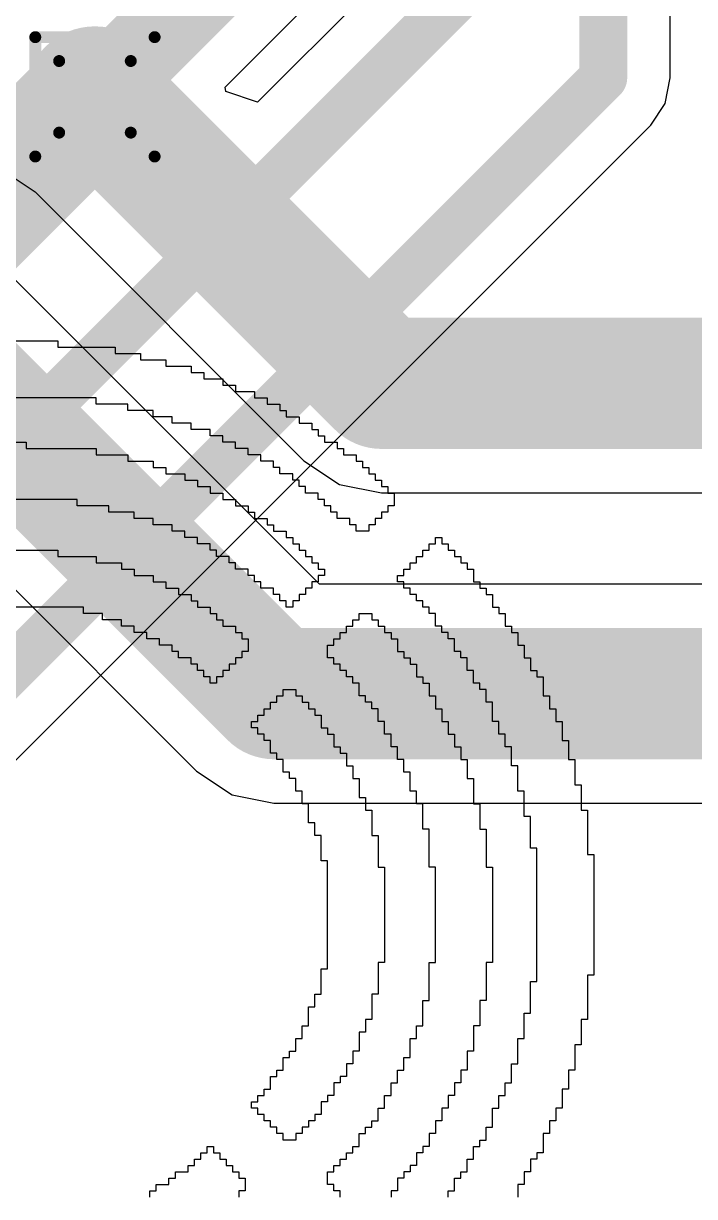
# Model space of a CAD drawing. Header units: inches. Extents: x -8 to 210, y -39 to 109.
# Drawn here: x 42.469 to 45.326, y 44.468 to 49.461 of the extents above; entities that cross this region are included whole.
import ezdxf

# ---------------------------------------------------------------- set-up
doc = ezdxf.new("R2010")
doc.units = ezdxf.units.IN
for name, color, linetype in [('Bottom Layer', 5, 'Continuous'), ('Drill Drawing', 1, 'Continuous'), ('Top Layer', 1, 'Continuous'), ('Top Overlay', 2, 'Continuous'), ('Via Holes', 16, 'Continuous')]:
    doc.layers.add(name, color=color, linetype=linetype)

msp = doc.modelspace()

# ---------------------------------------------------------------- hatches: boundary and pattern name
at = {"layer": 'Bottom Layer'}
h = msp.add_hatch(color=5, dxfattribs=at)
edge = h.paths.add_edge_path()
edge.add_arc((42.7736, 49.149), 0.3, 0, 360)
at = {"layer": 'Top Layer'}
h = msp.add_hatch(color=1, dxfattribs=at)
edge = h.paths.add_edge_path()
edge.add_arc((42.7736, 49.149), 0.3, 0, 360)
at = {"layer": 'Via Holes'}
h = msp.add_hatch(color=7, dxfattribs=at)
edge = h.paths.add_edge_path()
edge.add_arc((42.7736, 49.149), 0.15, 0, 360)

# ---------------------------------------------------------------- linework, layer by layer
at = {"layer": 'Bottom Layer'}
for p, q in [((43.7287, 47.0752), (40.3854, 50.4184)), ((39.8627, 49.6226), (43.206, 46.2794)), ((42.4291, 48.8045), (42.5187, 48.7447)), ((42.5187, 48.7447), (43.6632, 47.6002)), ((43.6632, 47.6002), (43.8144, 47.4991)), ((43.8144, 47.4991), (43.9928, 47.4636)), ((43.9928, 47.4636), (54.0105, 47.4636)), ((52.8254, 47.0752), (43.7287, 47.0752)), ((43.206, 46.2794), (43.3572, 46.1783)), ((43.3572, 46.1783), (43.5356, 46.1428)), ((43.5356, 46.1428), (52.8254, 46.1428))]:
    msp.add_line(p, q, dxfattribs=at)
for points in [[(40.0558, 50.0888, 0.5588, 0.5588, 0), (43.5356, 46.609, 0.5588, 0.5588, 0)], [(42.7736, 49.149, 0.5588, 0.5588, 0), (43.9928, 47.9298, 0.5588, 0.5588, 0)], [(43.9928, 47.9298, 0.5588, 0.5588, 0), (57.3786, 47.9298, 0.5588, 0.5588, 0)], [(43.5356, 46.609, 0.5588, 0.5588, 0), (52.931, 46.609, 0.5588, 0.5588, 0)]]:
    msp.add_lwpolyline(points, format="xyseb", dxfattribs=at)
for points in [[(42.6339, 49.149, 0.2794, 0.2794, 1), (42.9133, 49.149, 0.2794, 0.2794, 1)], [(43.8531, 47.9298, 0.2794, 0.2794, 1), (44.1325, 47.9298, 0.2794, 0.2794, 1)], [(43.8531, 47.9298, 0.2794, 0.2794, 1), (44.1325, 47.9298, 0.2794, 0.2794, 1)], [(43.3959, 46.609, 0.2794, 0.2794, 1), (43.6753, 46.609, 0.2794, 0.2794, 1)], [(43.3959, 46.609, 0.2794, 0.2794, 1), (43.6753, 46.609, 0.2794, 0.2794, 1)]]:
    msp.add_lwpolyline(points, format="xyseb", close=True, dxfattribs=at)
at = {"layer": 'Drill Drawing'}
for points in [[(42.5196, 49.403, 0.0508, 0.0508, 0), (43.0276, 49.403, 0.0508, 0.0508, 0)], [(42.5196, 48.895, 0.0508, 0.0508, 0), (42.5196, 49.403, 0.0508, 0.0508, 0)], [(43.0276, 48.895, 0.0508, 0.0508, 0), (43.0276, 49.403, 0.0508, 0.0508, 0)], [(42.6212, 49.3014, 0.0508, 0.0508, 0), (42.926, 49.3014, 0.0508, 0.0508, 0)], [(42.6212, 48.9966, 0.0508, 0.0508, 0), (42.6212, 49.3014, 0.0508, 0.0508, 0)], [(42.926, 48.9966, 0.0508, 0.0508, 0), (42.926, 49.3014, 0.0508, 0.0508, 0)], [(42.6212, 48.9966, 0.0508, 0.0508, 0), (42.926, 48.9966, 0.0508, 0.0508, 0)], [(42.5196, 48.895, 0.0508, 0.0508, 0), (43.0276, 48.895, 0.0508, 0.0508, 0)]]:
    msp.add_lwpolyline(points, format="xyseb", dxfattribs=at)
for points in [[(42.5069, 49.403, 0.0254, 0.0254, 1), (42.5323, 49.403, 0.0254, 0.0254, 1)], [(42.5069, 49.403, 0.0254, 0.0254, 1), (42.5323, 49.403, 0.0254, 0.0254, 1)], [(43.0149, 49.403, 0.0254, 0.0254, 1), (43.0403, 49.403, 0.0254, 0.0254, 1)], [(43.0149, 49.403, 0.0254, 0.0254, 1), (43.0403, 49.403, 0.0254, 0.0254, 1)], [(42.6085, 49.3014, 0.0254, 0.0254, 1), (42.6339, 49.3014, 0.0254, 0.0254, 1)], [(42.6085, 49.3014, 0.0254, 0.0254, 1), (42.6339, 49.3014, 0.0254, 0.0254, 1)], [(42.9133, 49.3014, 0.0254, 0.0254, 1), (42.9387, 49.3014, 0.0254, 0.0254, 1)], [(42.9133, 49.3014, 0.0254, 0.0254, 1), (42.9387, 49.3014, 0.0254, 0.0254, 1)], [(42.6085, 48.9966, 0.0254, 0.0254, 1), (42.6339, 48.9966, 0.0254, 0.0254, 1)], [(42.6085, 48.9966, 0.0254, 0.0254, 1), (42.6339, 48.9966, 0.0254, 0.0254, 1)], [(42.9133, 48.9966, 0.0254, 0.0254, 1), (42.9387, 48.9966, 0.0254, 0.0254, 1)], [(42.9133, 48.9966, 0.0254, 0.0254, 1), (42.9387, 48.9966, 0.0254, 0.0254, 1)], [(42.5069, 48.895, 0.0254, 0.0254, 1), (42.5323, 48.895, 0.0254, 0.0254, 1)], [(42.5069, 48.895, 0.0254, 0.0254, 1), (42.5323, 48.895, 0.0254, 0.0254, 1)], [(43.0149, 48.895, 0.0254, 0.0254, 1), (43.0403, 48.895, 0.0254, 0.0254, 1)], [(43.0149, 48.895, 0.0254, 0.0254, 1), (43.0403, 48.895, 0.0254, 0.0254, 1)]]:
    msp.add_lwpolyline(points, format="xyseb", close=True, dxfattribs=at)
at = {"layer": 'Top Layer'}
for p, q in [((45.2223, 49.23), (45.2223, 50.6096)), ((44.1525, 49.8132), (43.466, 49.1267)), ((43.3281, 49.1908), (43.6938, 49.5564)), ((45.2006, 49.121), (45.2223, 49.23)), ((45.2223, 49.23), (45.2223, 49.23)), ((43.331, 49.1713), (43.3281, 49.1908)), ((43.466, 49.1267), (43.331, 49.1713)), ((45.1388, 49.0286), (45.2006, 49.121)), ((41.9257, 45.8154), (45.1388, 49.0286)), ((45.1388, 49.0286), (45.1388, 49.0286))]:
    msp.add_line(p, q, dxfattribs=at)
for points in [[(44.9374, 49.23, 0.2032, 0.2032, 0), (44.9374, 54.316, 0.2032, 0.2032, 0)], [(42.7736, 49.149, 0.3556, 0.3556, 0), (43.4374, 49.8128, 0.3556, 0.3556, 0)], [(38.3032, 43.561, 0.2032, 0.2032, 0), (44.4374, 49.6952, 0.2032, 0.2032, 0)], [(36.8046, 43.18, 0.5588, 0.5588, 0), (42.7736, 49.149, 0.5588, 0.5588, 0)], [(40.6654, 44.958, 0.2032, 0.2032, 0), (44.9374, 49.23, 0.2032, 0.2032, 0)]]:
    msp.add_lwpolyline(points, format="xyseb", dxfattribs=at)
for points in [[(42.6339, 49.149, 0.2794, 0.2794, 1), (42.9133, 49.149, 0.2794, 0.2794, 1)], [(44.8866, 49.23, 0.1016, 0.1016, 1), (44.9882, 49.23, 0.1016, 0.1016, 1)], [(44.8866, 49.23, 0.1016, 0.1016, 1), (44.9882, 49.23, 0.1016, 0.1016, 1)], [(42.6847, 49.149, 0.1778, 0.1778, 1), (42.8625, 49.149, 0.1778, 0.1778, 1)]]:
    msp.add_lwpolyline(points, format="xyseb", close=True, dxfattribs=at)
at = {"layer": 'Top Overlay'}
for p, q in [((42.3193, 48.1108), (42.6162, 48.1108)), ((42.6162, 48.1108), (42.6162, 48.0838)), ((42.6162, 48.0838), (42.8592, 48.0838)), ((42.8592, 48.0838), (42.8592, 48.0568)), ((42.8592, 48.0568), (42.9672, 48.0568)), ((42.9672, 48.0568), (42.9672, 48.0298)), ((42.9672, 48.0298), (43.0752, 48.0298)), ((43.0752, 48.0298), (43.0752, 48.0028)), ((43.0752, 48.0028), (43.1832, 48.0028)), ((43.1832, 48.0028), (43.1832, 47.9758)), ((43.1832, 47.9758), (43.2372, 47.9758)), ((43.2372, 47.9758), (43.2372, 47.9488)), ((43.2372, 47.9488), (43.3182, 47.9488)), ((43.3182, 47.9488), (43.3182, 47.9218)), ((43.3182, 47.9218), (43.3722, 47.9218)), ((43.3722, 47.9218), (43.3722, 47.8948)), ((43.3722, 47.8948), (43.4531, 47.8948)), ((43.4531, 47.8948), (43.4531, 47.8678)), ((42.7782, 47.8678), (42.1573, 47.8678)), ((42.7782, 47.8408), (42.7782, 47.8678)), ((42.9132, 47.8408), (42.7782, 47.8408)), ((42.9132, 47.8138), (42.9132, 47.8408)), ((43.4531, 47.8678), (43.5071, 47.8678)), ((43.5071, 47.8678), (43.5071, 47.8408)), ((43.5071, 47.8408), (43.5611, 47.8408)), ((43.5611, 47.8408), (43.5611, 47.8138)), ((43.0212, 47.8138), (42.9132, 47.8138)), ((43.0212, 47.7868), (43.0212, 47.8138)), ((43.1022, 47.7868), (43.0212, 47.7868)), ((43.1022, 47.7598), (43.1022, 47.7868)), ((43.5611, 47.8138), (43.5881, 47.8138)), ((43.5881, 47.8138), (43.5881, 47.7868)), ((43.5881, 47.7868), (43.6421, 47.7868)), ((43.6421, 47.7868), (43.6421, 47.7598)), ((43.1832, 47.7598), (43.1022, 47.7598)), ((43.1832, 47.7328), (43.1832, 47.7598)), ((43.2642, 47.7328), (43.1832, 47.7328)), ((43.2642, 47.7058), (43.2642, 47.7328)), ((43.6421, 47.7598), (43.6961, 47.7598)), ((43.6961, 47.7598), (43.6961, 47.7328)), ((43.6961, 47.7328), (43.7231, 47.7328)), ((43.7231, 47.7328), (43.7231, 47.7058)), ((43.3182, 47.7058), (43.2642, 47.7058)), ((43.3182, 47.6788), (43.3182, 47.7058)), ((43.7231, 47.7058), (43.7501, 47.7058)), ((43.7501, 47.7058), (43.7501, 47.6788)), ((42.4273, 47.6788), (42.4812, 47.6788)), ((42.4812, 47.6788), (42.4812, 47.6518)), ((42.4812, 47.6518), (42.7782, 47.6518)), ((42.7782, 47.6518), (42.7782, 47.6248)), ((43.3722, 47.6788), (43.3182, 47.6788)), ((43.3722, 47.6518), (43.3722, 47.6788)), ((43.4262, 47.6518), (43.3722, 47.6518)), ((43.4262, 47.6248), (43.4262, 47.6518)), ((43.7501, 47.6788), (43.8041, 47.6788)), ((43.8041, 47.6788), (43.8041, 47.6518)), ((43.8041, 47.6518), (43.8311, 47.6518)), ((43.8311, 47.6518), (43.8311, 47.6248)), ((42.7782, 47.6248), (42.9132, 47.6248)), ((42.9132, 47.6248), (42.9132, 47.5978)), ((42.9132, 47.5978), (43.0212, 47.5978)), ((43.0212, 47.5978), (43.0212, 47.5708)), ((43.4801, 47.6248), (43.4262, 47.6248)), ((43.4801, 47.5978), (43.4801, 47.6248)), ((43.5341, 47.5978), (43.4801, 47.5978)), ((43.5341, 47.5708), (43.5341, 47.5978)), ((43.8311, 47.6248), (43.8851, 47.6248)), ((43.8851, 47.6248), (43.8851, 47.5978)), ((43.8851, 47.5978), (43.9121, 47.5978)), ((43.9121, 47.5978), (43.9121, 47.5708)), ((43.0212, 47.5708), (43.0752, 47.5708)), ((43.0752, 47.5708), (43.0752, 47.5438)), ((43.0752, 47.5438), (43.1562, 47.5438)), ((43.1562, 47.5438), (43.1562, 47.5168)), ((43.5611, 47.5708), (43.5341, 47.5708)), ((43.5611, 47.5438), (43.5611, 47.5708)), ((43.6151, 47.5438), (43.5611, 47.5438)), ((43.6151, 47.5168), (43.6151, 47.5438)), ((43.9121, 47.5708), (43.9391, 47.5708)), ((43.9391, 47.5708), (43.9391, 47.5438)), ((43.9391, 47.5438), (43.9661, 47.5438)), ((43.9661, 47.5438), (43.9661, 47.5168)), ((43.1562, 47.5168), (43.2102, 47.5168)), ((43.2102, 47.5168), (43.2102, 47.4898)), ((43.2102, 47.4898), (43.2642, 47.4898)), ((43.2642, 47.4898), (43.2642, 47.4628)), ((43.6421, 47.5168), (43.6151, 47.5168)), ((43.6421, 47.4898), (43.6421, 47.5168)), ((43.6691, 47.4898), (43.6421, 47.4898)), ((43.6691, 47.4628), (43.6691, 47.4898)), ((43.9661, 47.5168), (43.9931, 47.5168)), ((43.9931, 47.5168), (43.9931, 47.4898)), ((43.9931, 47.4898), (44.0201, 47.4898)), ((44.0201, 47.4898), (44.0201, 47.4628)), ((42.6972, 47.4358), (42.2383, 47.4358)), ((42.6972, 47.4088), (42.6972, 47.4358)), ((43.2642, 47.4628), (43.3182, 47.4628)), ((43.3182, 47.4628), (43.3182, 47.4358)), ((43.3182, 47.4358), (43.3722, 47.4358)), ((43.3722, 47.4358), (43.3722, 47.4088)), ((43.7231, 47.4628), (43.6691, 47.4628)), ((43.7231, 47.4358), (43.7231, 47.4628)), ((43.7501, 47.4358), (43.7231, 47.4358)), ((43.7501, 47.4088), (43.7501, 47.4358)), ((44.0201, 47.4628), (44.0471, 47.4628)), ((44.0471, 47.4628), (44.0471, 47.4088)), ((42.8322, 47.4088), (42.6972, 47.4088)), ((42.8322, 47.3818), (42.8322, 47.4088)), ((42.9402, 47.3818), (42.8322, 47.3818)), ((42.9402, 47.3548), (42.9402, 47.3818)), ((43.3722, 47.4088), (43.4262, 47.4088)), ((43.4262, 47.4088), (43.4262, 47.3818)), ((43.4262, 47.3818), (43.4531, 47.3818)), ((43.4531, 47.3818), (43.4531, 47.3548)), ((43.7771, 47.4088), (43.7501, 47.4088)), ((43.7771, 47.3818), (43.7771, 47.4088)), ((43.8041, 47.3818), (43.7771, 47.3818)), ((43.8041, 47.3548), (43.8041, 47.3818)), ((44.0201, 47.3818), (43.9931, 47.3818)), ((43.9931, 47.3818), (43.9931, 47.3548)), ((44.0471, 47.4088), (44.0201, 47.4088)), ((44.0201, 47.4088), (44.0201, 47.3818)), ((43.0212, 47.3548), (42.9402, 47.3548)), ((43.0212, 47.3278), (43.0212, 47.3548)), ((43.4531, 47.3548), (43.5071, 47.3548)), ((43.5071, 47.3548), (43.5071, 47.3278)), ((43.8581, 47.3548), (43.8041, 47.3548)), ((43.8581, 47.3278), (43.8581, 47.3548)), ((43.9931, 47.3548), (43.9661, 47.3548)), ((43.9661, 47.3548), (43.9661, 47.3278)), ((43.1022, 47.3278), (43.0212, 47.3278)), ((43.1022, 47.3008), (43.1022, 47.3278)), ((43.1562, 47.3008), (43.1022, 47.3008)), ((43.1562, 47.2738), (43.1562, 47.3008)), ((43.5071, 47.3278), (43.5341, 47.3278)), ((43.5341, 47.3278), (43.5341, 47.3008)), ((43.5341, 47.3008), (43.5881, 47.3008)), ((43.5881, 47.3008), (43.5881, 47.2738)), ((43.8851, 47.3278), (43.8581, 47.3278)), ((43.8851, 47.3008), (43.8851, 47.3278)), ((43.9391, 47.3008), (43.8851, 47.3008)), ((43.9661, 47.3278), (43.9391, 47.3278)), ((43.9391, 47.3278), (43.9391, 47.3008)), ((43.2102, 47.2738), (43.1562, 47.2738)), ((43.2102, 47.2468), (43.2102, 47.2738)), ((43.2642, 47.2468), (43.2102, 47.2468)), ((43.2642, 47.2198), (43.2642, 47.2468)), ((43.5881, 47.2738), (43.6151, 47.2738)), ((43.6151, 47.2738), (43.6151, 47.2468)), ((43.6151, 47.2468), (43.6421, 47.2468)), ((43.6421, 47.2468), (43.6421, 47.2198)), ((44.1956, 47.2198), (44.1956, 47.2468)), ((44.1956, 47.2468), (44.2226, 47.2468)), ((44.2226, 47.2468), (44.2226, 47.2738)), ((44.2226, 47.2738), (44.2496, 47.2738)), ((44.2496, 47.2738), (44.2496, 47.2468)), ((44.2496, 47.2468), (44.2766, 47.2468)), ((44.2766, 47.2468), (44.2766, 47.2198)), ((42.3193, 47.2198), (42.6162, 47.2198)), ((42.6162, 47.2198), (42.6162, 47.1928)), ((42.6162, 47.1928), (42.7782, 47.1928)), ((42.7782, 47.1928), (42.7782, 47.1659)), ((43.2912, 47.2198), (43.2642, 47.2198)), ((43.2912, 47.1928), (43.2912, 47.2198)), ((43.3452, 47.1928), (43.2912, 47.1928)), ((43.3452, 47.1659), (43.3452, 47.1928)), ((43.6421, 47.2198), (43.6691, 47.2198)), ((43.6691, 47.2198), (43.6691, 47.1928)), ((43.6691, 47.1928), (43.6961, 47.1928)), ((43.6961, 47.1928), (43.6961, 47.1659)), ((44.1416, 47.1659), (44.1416, 47.1928)), ((44.1416, 47.1928), (44.1686, 47.1928)), ((44.1686, 47.1928), (44.1686, 47.2198)), ((44.1686, 47.2198), (44.1956, 47.2198)), ((44.2766, 47.2198), (44.3036, 47.2198)), ((44.3036, 47.2198), (44.3036, 47.1928)), ((44.3036, 47.1928), (44.3306, 47.1928)), ((44.3306, 47.1928), (44.3306, 47.1659)), ((42.7782, 47.1659), (42.8862, 47.1659)), ((42.8862, 47.1659), (42.8862, 47.1389)), ((42.8862, 47.1389), (42.9402, 47.1389)), ((42.9402, 47.1389), (42.9402, 47.1119)), ((43.3722, 47.1659), (43.3452, 47.1659)), ((43.3722, 47.1389), (43.3722, 47.1659)), ((43.4262, 47.1389), (43.3722, 47.1389)), ((43.4262, 47.1119), (43.4262, 47.1389)), ((43.6961, 47.1659), (43.7231, 47.1659)), ((43.7231, 47.1659), (43.7231, 47.1389)), ((43.7231, 47.1389), (43.7501, 47.1389)), ((43.7501, 47.1389), (43.7501, 47.1119)), ((44.0876, 47.1119), (44.0876, 47.1389)), ((44.0876, 47.1389), (44.1146, 47.1389)), ((44.1146, 47.1389), (44.1146, 47.1659)), ((44.1146, 47.1659), (44.1416, 47.1659)), ((44.3306, 47.1659), (44.3576, 47.1659)), ((44.3576, 47.1659), (44.3576, 47.1389)), ((44.3576, 47.1389), (44.3845, 47.1389)), ((44.3845, 47.1389), (44.3845, 47.0849)), ((42.9402, 47.1119), (43.0212, 47.1119)), ((43.0212, 47.1119), (43.0212, 47.0849)), ((43.0212, 47.0849), (43.0752, 47.0849)), ((43.0752, 47.0849), (43.0752, 47.0579)), ((43.4531, 47.1119), (43.4262, 47.1119)), ((43.4531, 47.0849), (43.4531, 47.1119)), ((43.4801, 47.0849), (43.4531, 47.0849)), ((43.4801, 47.0579), (43.4801, 47.0849)), ((43.7231, 47.0849), (43.6961, 47.0849)), ((43.6961, 47.0849), (43.6961, 47.0579)), ((43.7501, 47.1119), (43.7231, 47.1119)), ((43.7231, 47.1119), (43.7231, 47.0849)), ((44.0606, 47.0849), (44.0606, 47.1119)), ((44.0606, 47.1119), (44.0876, 47.1119)), ((44.0876, 47.0849), (44.0606, 47.0849)), ((44.0876, 47.0579), (44.0876, 47.0849)), ((44.3845, 47.0849), (44.4115, 47.0849)), ((44.4115, 47.0849), (44.4115, 47.0579)), ((43.0752, 47.0579), (43.1292, 47.0579)), ((43.1292, 47.0579), (43.1292, 47.0309)), ((43.5341, 47.0579), (43.4801, 47.0579)), ((43.5341, 47.0309), (43.5341, 47.0579)), ((43.6961, 47.0579), (43.6691, 47.0579)), ((43.6691, 47.0579), (43.6691, 47.0309)), ((44.1146, 47.0579), (44.0876, 47.0579)), ((44.1146, 47.0309), (44.1146, 47.0579)), ((44.4115, 47.0579), (44.4385, 47.0579)), ((44.4385, 47.0579), (44.4385, 47.0309)), ((43.1292, 47.0309), (43.1832, 47.0309)), ((43.1832, 47.0309), (43.1832, 47.0039)), ((43.1832, 47.0039), (43.2102, 47.0039)), ((43.2102, 47.0039), (43.2102, 46.9769)), ((43.5611, 47.0309), (43.5341, 47.0309)), ((43.5611, 47.0039), (43.5611, 47.0309)), ((43.5881, 47.0039), (43.5611, 47.0039)), ((43.5881, 46.9769), (43.5881, 47.0039)), ((43.6421, 47.0039), (43.6151, 47.0039)), ((43.6151, 47.0039), (43.6151, 46.9769)), ((43.6691, 47.0309), (43.6421, 47.0309)), ((43.6421, 47.0309), (43.6421, 47.0039)), ((44.1416, 47.0309), (44.1146, 47.0309)), ((44.1416, 47.0039), (44.1416, 47.0309)), ((44.1686, 47.0039), (44.1416, 47.0039)), ((44.1686, 46.9769), (44.1686, 47.0039)), ((44.4385, 47.0309), (44.4655, 47.0309)), ((44.4655, 47.0309), (44.4655, 46.9769)), ((42.7242, 46.9769), (42.2113, 46.9769)), ((42.7242, 46.9499), (42.7242, 46.9769)), ((42.8052, 46.9499), (42.7242, 46.9499)), ((42.8052, 46.9229), (42.8052, 46.9499)), ((43.2102, 46.9769), (43.2642, 46.9769)), ((43.2642, 46.9769), (43.2642, 46.9499)), ((43.2642, 46.9499), (43.2912, 46.9499)), ((43.2912, 46.9499), (43.2912, 46.9229)), ((43.6151, 46.9769), (43.5881, 46.9769)), ((43.8986, 46.9229), (43.8986, 46.9499)), ((43.8986, 46.9499), (43.9526, 46.9499)), ((43.9526, 46.9499), (43.9526, 46.9229)), ((44.1956, 46.9769), (44.1686, 46.9769)), ((44.1956, 46.9499), (44.1956, 46.9769)), ((44.2226, 46.9499), (44.1956, 46.9499)), ((44.2226, 46.8959), (44.2226, 46.9499)), ((44.4655, 46.9769), (44.4925, 46.9769)), ((44.4925, 46.9769), (44.4925, 46.9499)), ((44.4925, 46.9499), (44.5195, 46.9499)), ((44.5195, 46.9499), (44.5195, 46.8959)), ((42.8862, 46.9229), (42.8052, 46.9229)), ((42.8862, 46.8959), (42.8862, 46.9229)), ((42.9402, 46.8959), (42.8862, 46.8959)), ((42.9402, 46.8689), (42.9402, 46.8959)), ((43.2912, 46.9229), (43.3182, 46.9229)), ((43.3182, 46.9229), (43.3182, 46.8959)), ((43.3182, 46.8959), (43.3722, 46.8959)), ((43.3722, 46.8959), (43.3722, 46.8689)), ((43.8446, 46.8689), (43.8446, 46.8959)), ((43.8446, 46.8959), (43.8716, 46.8959)), ((43.8716, 46.8959), (43.8716, 46.9229)), ((43.8716, 46.9229), (43.8986, 46.9229)), ((43.9526, 46.9229), (43.9796, 46.9229)), ((43.9796, 46.9229), (43.9796, 46.8959)), ((43.9796, 46.8959), (44.0066, 46.8959)), ((44.0066, 46.8959), (44.0066, 46.8689)), ((44.2496, 46.8959), (44.2226, 46.8959)), ((44.2496, 46.8689), (44.2496, 46.8959)), ((44.5195, 46.8959), (44.5465, 46.8959)), ((44.5465, 46.8959), (44.5465, 46.8689)), ((42.9942, 46.8689), (42.9402, 46.8689)), ((42.9942, 46.8419), (42.9942, 46.8689)), ((43.0482, 46.8419), (42.9942, 46.8419)), ((43.0482, 46.8149), (43.0482, 46.8419)), ((43.3722, 46.8689), (43.3991, 46.8689)), ((43.3991, 46.8689), (43.3991, 46.8419)), ((43.3991, 46.8419), (43.4262, 46.8419)), ((43.4262, 46.8419), (43.4262, 46.7879)), ((43.7906, 46.8149), (43.7906, 46.8419)), ((43.7906, 46.8419), (43.8176, 46.8419)), ((43.8176, 46.8419), (43.8176, 46.8689)), ((43.8176, 46.8689), (43.8446, 46.8689)), ((44.0066, 46.8689), (44.0336, 46.8689)), ((44.0336, 46.8689), (44.0336, 46.8419)), ((44.0336, 46.8419), (44.0606, 46.8419)), ((44.0606, 46.8419), (44.0606, 46.7879)), ((44.2766, 46.8689), (44.2496, 46.8689)), ((44.2766, 46.8419), (44.2766, 46.8689)), ((44.3036, 46.8419), (44.2766, 46.8419)), ((44.3036, 46.7879), (44.3036, 46.8419)), ((44.5465, 46.8689), (44.5735, 46.8689)), ((44.5735, 46.8689), (44.5735, 46.8149)), ((43.1022, 46.8149), (43.0482, 46.8149)), ((43.1022, 46.7879), (43.1022, 46.8149)), ((43.1292, 46.7879), (43.1022, 46.7879)), ((43.1292, 46.7609), (43.1292, 46.7879)), ((43.4262, 46.7879), (43.3991, 46.7879)), ((43.3991, 46.7879), (43.3991, 46.7609)), ((43.7636, 46.7609), (43.7636, 46.8149)), ((43.7636, 46.8149), (43.7906, 46.8149)), ((44.0606, 46.7879), (44.0876, 46.7879)), ((44.0876, 46.7879), (44.0876, 46.7609)), ((44.3306, 46.7879), (44.3036, 46.7879)), ((44.3306, 46.7609), (44.3306, 46.7879)), ((44.5735, 46.8149), (44.6005, 46.8149)), ((44.6005, 46.8149), (44.6005, 46.7609)), ((43.1832, 46.7609), (43.1292, 46.7609)), ((43.1832, 46.7339), (43.1832, 46.7609)), ((43.2102, 46.7339), (43.1832, 46.7339)), ((43.2102, 46.7069), (43.2102, 46.7339)), ((43.3722, 46.7339), (43.3452, 46.7339)), ((43.3452, 46.7339), (43.3452, 46.7069)), ((43.3991, 46.7609), (43.3722, 46.7609)), ((43.3722, 46.7609), (43.3722, 46.7339)), ((43.7906, 46.7609), (43.7636, 46.7609)), ((43.7906, 46.7339), (43.7906, 46.7609)), ((43.8176, 46.7339), (43.7906, 46.7339)), ((43.8176, 46.7069), (43.8176, 46.7339)), ((44.0876, 46.7609), (44.1146, 46.7609)), ((44.1146, 46.7609), (44.1146, 46.7339)), ((44.1146, 46.7339), (44.1416, 46.7339)), ((44.1416, 46.7339), (44.1416, 46.6799)), ((44.3576, 46.7609), (44.3306, 46.7609)), ((44.3576, 46.7069), (44.3576, 46.7609)), ((44.6005, 46.7609), (44.6275, 46.7609)), ((44.6275, 46.7609), (44.6275, 46.7069)), ((43.2372, 46.7069), (43.2102, 46.7069)), ((43.2372, 46.6799), (43.2372, 46.7069)), ((43.3452, 46.7069), (43.3182, 46.7069)), ((43.3182, 46.7069), (43.3182, 46.6799)), ((43.8446, 46.7069), (43.8176, 46.7069)), ((43.8446, 46.6799), (43.8446, 46.7069)), ((44.3845, 46.7069), (44.3576, 46.7069)), ((44.3845, 46.6529), (44.3845, 46.7069)), ((44.6275, 46.7069), (44.6545, 46.7069)), ((44.6545, 46.7069), (44.6545, 46.6799)), ((43.2642, 46.6799), (43.2372, 46.6799)), ((43.2642, 46.6529), (43.2642, 46.6799)), ((43.2912, 46.6529), (43.2642, 46.6529)), ((43.3182, 46.6799), (43.2912, 46.6799)), ((43.2912, 46.6799), (43.2912, 46.6529)), ((43.8716, 46.6799), (43.8446, 46.6799)), ((43.8716, 46.6529), (43.8716, 46.6799)), ((43.8986, 46.6529), (43.8716, 46.6529)), ((43.8986, 46.5989), (43.8986, 46.6529)), ((44.1416, 46.6799), (44.1686, 46.6799)), ((44.1686, 46.6799), (44.1686, 46.6529)), ((44.1686, 46.6529), (44.1956, 46.6529)), ((44.1956, 46.6529), (44.1956, 46.5989)), ((44.4115, 46.6529), (44.3845, 46.6529)), ((44.4115, 46.6259), (44.4115, 46.6529)), ((44.6545, 46.6799), (44.6815, 46.6799)), ((44.6815, 46.6799), (44.6815, 46.5989)), ((43.5476, 46.5719), (43.5476, 46.5989)), ((43.5476, 46.5989), (43.5746, 46.5989)), ((43.5746, 46.5989), (43.5746, 46.6259)), ((43.5746, 46.6259), (43.6286, 46.6259)), ((43.6286, 46.6259), (43.6286, 46.5989)), ((43.6286, 46.5989), (43.6556, 46.5989)), ((43.6556, 46.5989), (43.6556, 46.5719)), ((43.9256, 46.5989), (43.8986, 46.5989)), ((43.9256, 46.5719), (43.9256, 46.5989)), ((44.1956, 46.5989), (44.2226, 46.5989)), ((44.2226, 46.5989), (44.2226, 46.5449)), ((44.4385, 46.6259), (44.4115, 46.6259)), ((44.4385, 46.5719), (44.4385, 46.6259)), ((44.6815, 46.5989), (44.7085, 46.5989)), ((44.7085, 46.5989), (44.7085, 46.5449)), ((43.4936, 46.5179), (43.4936, 46.5449)), ((43.4936, 46.5449), (43.5206, 46.5449)), ((43.5206, 46.5449), (43.5206, 46.5719)), ((43.5206, 46.5719), (43.5476, 46.5719)), ((43.6556, 46.5719), (43.6826, 46.5719)), ((43.6826, 46.5719), (43.6826, 46.5449)), ((43.6826, 46.5449), (43.7096, 46.5449)), ((43.7096, 46.5449), (43.7096, 46.5179)), ((43.9526, 46.5719), (43.9256, 46.5719)), ((43.9526, 46.5449), (43.9526, 46.5719)), ((43.9796, 46.5449), (43.9526, 46.5449)), ((43.9796, 46.4909), (43.9796, 46.5449)), ((44.2226, 46.5449), (44.2496, 46.5449)), ((44.2496, 46.5449), (44.2496, 46.4909)), ((44.4655, 46.5719), (44.4385, 46.5719)), ((44.4655, 46.4909), (44.4655, 46.5719)), ((44.7085, 46.5449), (44.7355, 46.5449)), ((44.7355, 46.5449), (44.7355, 46.4909)), ((43.4396, 46.4639), (43.4396, 46.4909)), ((43.4396, 46.4909), (43.4666, 46.4909)), ((43.4666, 46.4909), (43.4666, 46.5179)), ((43.4666, 46.5179), (43.4936, 46.5179)), ((43.7096, 46.5179), (43.7366, 46.5179)), ((43.7366, 46.5179), (43.7366, 46.4639)), ((44.0066, 46.4909), (43.9796, 46.4909)), ((44.0066, 46.4369), (44.0066, 46.4909)), ((44.2496, 46.4909), (44.2766, 46.4909)), ((44.2766, 46.4909), (44.2766, 46.4369)), ((44.4925, 46.4909), (44.4655, 46.4909)), ((44.4925, 46.4369), (44.4925, 46.4909)), ((44.7355, 46.4909), (44.7625, 46.4909)), ((44.7625, 46.4909), (44.7625, 46.4099)), ((43.4666, 46.4639), (43.4396, 46.4639)), ((43.4666, 46.4369), (43.4666, 46.4639)), ((43.4936, 46.4369), (43.4666, 46.4369)), ((43.4936, 46.4099), (43.4936, 46.4369)), ((43.7366, 46.4639), (43.7636, 46.4639)), ((43.7636, 46.4639), (43.7636, 46.4369)), ((43.7636, 46.4369), (43.7906, 46.4369)), ((43.7906, 46.4369), (43.7906, 46.3829)), ((44.0336, 46.4369), (44.0066, 46.4369)), ((44.0336, 46.3829), (44.0336, 46.4369)), ((44.2766, 46.4369), (44.3036, 46.4369)), ((44.3036, 46.4369), (44.3036, 46.3829)), ((44.5195, 46.4369), (44.4925, 46.4369)), ((44.5195, 46.3829), (44.5195, 46.4369)), ((43.5206, 46.4099), (43.4936, 46.4099)), ((43.5206, 46.3559), (43.5206, 46.4099)), ((43.7906, 46.3829), (43.8176, 46.3829)), ((43.8176, 46.3829), (43.8176, 46.3559)), ((44.0606, 46.3829), (44.0336, 46.3829)), ((44.0606, 46.3289), (44.0606, 46.3829)), ((44.3036, 46.3829), (44.3306, 46.3829)), ((44.3306, 46.3829), (44.3306, 46.3289)), ((44.5465, 46.3829), (44.5195, 46.3829)), ((44.5465, 46.3019), (44.5465, 46.3829)), ((44.7625, 46.4099), (44.7895, 46.4099)), ((44.7895, 46.4099), (44.7895, 46.3289)), ((43.5476, 46.3559), (43.5206, 46.3559)), ((43.5476, 46.3289), (43.5476, 46.3559)), ((43.8176, 46.3559), (43.8446, 46.3559)), ((43.8446, 46.3559), (43.8446, 46.3019)), ((43.5746, 46.3289), (43.5476, 46.3289)), ((43.5746, 46.2749), (43.5746, 46.3289)), ((43.8446, 46.3019), (43.8716, 46.3019)), ((43.8716, 46.3019), (43.8716, 46.2479)), ((44.0876, 46.3289), (44.0606, 46.3289)), ((44.0876, 46.2749), (44.0876, 46.3289)), ((44.3306, 46.3289), (44.3576, 46.3289)), ((44.3576, 46.3289), (44.3576, 46.2479)), ((44.5735, 46.3019), (44.5465, 46.3019)), ((44.5735, 46.194), (44.5735, 46.3019)), ((44.7895, 46.3289), (44.8165, 46.3289)), ((44.8165, 46.3289), (44.8165, 46.221)), ((43.6016, 46.2749), (43.5746, 46.2749)), ((43.6016, 46.2479), (43.6016, 46.2749)), ((43.6286, 46.2479), (43.6016, 46.2479)), ((43.6286, 46.194), (43.6286, 46.2479)), ((43.8716, 46.2479), (43.8986, 46.2479)), ((43.8986, 46.2479), (43.8986, 46.167)), ((44.1146, 46.2749), (44.0876, 46.2749)), ((44.1146, 46.194), (44.1146, 46.2749)), ((44.3576, 46.2479), (44.3845, 46.2479)), ((44.3845, 46.2479), (44.3845, 46.14)), ((43.6556, 46.194), (43.6286, 46.194)), ((43.6556, 46.14), (43.6556, 46.194)), ((44.1416, 46.194), (44.1146, 46.194)), ((44.1416, 46.14), (44.1416, 46.194)), ((44.6005, 46.194), (44.5735, 46.194)), ((44.6005, 46.086), (44.6005, 46.194)), ((44.8165, 46.221), (44.8435, 46.221)), ((44.8435, 46.221), (44.8435, 46.113)), ((43.6826, 46.14), (43.6556, 46.14)), ((43.6826, 46.059), (43.6826, 46.14)), ((43.8986, 46.167), (43.9256, 46.167)), ((43.9256, 46.167), (43.9256, 46.113)), ((44.1686, 46.14), (44.1416, 46.14)), ((44.1686, 46.032), (44.1686, 46.14)), ((44.3845, 46.14), (44.4115, 46.14)), ((44.4115, 46.14), (44.4115, 46.032)), ((43.9256, 46.113), (43.9526, 46.113)), ((43.9526, 46.113), (43.9526, 46.005)), ((44.6275, 46.086), (44.6005, 46.086)), ((44.6275, 45.951), (44.6275, 46.086)), ((44.8435, 46.113), (44.8705, 46.113)), ((44.8705, 46.113), (44.8705, 45.924)), ((43.7096, 46.059), (43.6826, 46.059)), ((43.7096, 46.005), (43.7096, 46.059)), ((43.7366, 46.005), (43.7096, 46.005)), ((43.7366, 45.897), (43.7366, 46.005)), ((43.9526, 46.005), (43.9796, 46.005)), ((43.9796, 46.005), (43.9796, 45.87)), ((44.1956, 46.032), (44.1686, 46.032)), ((44.1956, 45.87), (44.1956, 46.032)), ((44.4115, 46.032), (44.4385, 46.032)), ((44.4385, 46.032), (44.4385, 45.87)), ((44.6545, 45.951), (44.6275, 45.951)), ((44.6545, 45.384), (44.6545, 45.951)), ((43.7636, 45.897), (43.7366, 45.897)), ((43.7636, 45.438), (43.7636, 45.897)), ((44.8705, 45.924), (44.8975, 45.924)), ((44.8975, 45.924), (44.8975, 45.411)), ((43.9796, 45.87), (44.0066, 45.87)), ((44.0066, 45.87), (44.0066, 45.465)), ((44.2226, 45.87), (44.1956, 45.87)), ((44.2226, 45.465), (44.2226, 45.87)), ((44.4385, 45.87), (44.4655, 45.87)), ((44.4655, 45.87), (44.4655, 45.465)), ((43.7366, 45.33), (43.7366, 45.438)), ((43.7366, 45.438), (43.7636, 45.438)), ((44.0066, 45.465), (43.9796, 45.465)), ((43.9796, 45.465), (43.9796, 45.33)), ((44.1956, 45.303), (44.1956, 45.465)), ((44.1956, 45.465), (44.2226, 45.465)), ((44.4655, 45.465), (44.4385, 45.465)), ((44.4385, 45.465), (44.4385, 45.303)), ((44.8705, 45.411), (44.8705, 45.384)), ((44.8975, 45.411), (44.8705, 45.411)), ((44.6275, 45.2491), (44.6275, 45.384)), ((44.6275, 45.384), (44.6545, 45.384)), ((44.8705, 45.384), (44.8705, 45.2221)), ((43.7096, 45.276), (43.7096, 45.33)), ((43.7096, 45.33), (43.7366, 45.33)), ((43.9796, 45.33), (43.9526, 45.33)), ((43.9526, 45.33), (43.9526, 45.2221)), ((44.1686, 45.1951), (44.1686, 45.303)), ((44.1686, 45.303), (44.1956, 45.303)), ((44.4385, 45.303), (44.4115, 45.303)), ((44.4115, 45.303), (44.4115, 45.1951)), ((43.6826, 45.1951), (43.6826, 45.276)), ((43.6826, 45.276), (43.7096, 45.276)), ((44.6005, 45.1411), (44.6005, 45.2491)), ((44.6005, 45.2491), (44.6275, 45.2491)), ((43.6556, 45.1411), (43.6556, 45.1951)), ((43.6556, 45.1951), (43.6826, 45.1951)), ((43.9526, 45.2221), (43.9256, 45.2221)), ((43.9256, 45.2221), (43.9256, 45.1681)), ((44.1416, 45.1411), (44.1416, 45.1951)), ((44.1416, 45.1951), (44.1686, 45.1951)), ((44.4115, 45.1951), (44.3845, 45.1951)), ((44.3845, 45.1951), (44.3845, 45.0871)), ((44.8705, 45.2221), (44.8435, 45.2221)), ((44.8435, 45.2221), (44.8435, 45.1141)), ((43.6286, 45.0871), (43.6286, 45.1411)), ((43.6286, 45.1411), (43.6556, 45.1411)), ((43.9256, 45.1681), (43.8986, 45.1681)), ((43.8986, 45.1681), (43.8986, 45.0871)), ((44.1146, 45.0601), (44.1146, 45.1411)), ((44.1146, 45.1411), (44.1416, 45.1411)), ((44.5735, 45.0331), (44.5735, 45.1411)), ((44.5735, 45.1411), (44.6005, 45.1411)), ((43.6016, 45.0601), (43.6016, 45.0871)), ((43.6016, 45.0871), (43.6286, 45.0871)), ((43.8986, 45.0871), (43.8716, 45.0871)), ((43.8716, 45.0871), (43.8716, 45.0331)), ((44.3845, 45.0871), (44.3576, 45.0871)), ((44.3576, 45.0871), (44.3576, 45.0061)), ((44.8435, 45.1141), (44.8165, 45.1141)), ((44.8165, 45.1141), (44.8165, 45.0061)), ((43.5746, 45.0061), (43.5746, 45.0601)), ((43.5746, 45.0601), (43.6016, 45.0601)), ((44.0876, 45.0061), (44.0876, 45.0601)), ((44.0876, 45.0601), (44.1146, 45.0601)), ((43.5476, 44.9791), (43.5476, 45.0061)), ((43.5476, 45.0061), (43.5746, 45.0061)), ((43.8716, 45.0331), (43.8446, 45.0331)), ((43.8446, 45.0331), (43.8446, 44.9791)), ((44.0606, 44.9521), (44.0606, 45.0061)), ((44.0606, 45.0061), (44.0876, 45.0061)), ((44.3576, 45.0061), (44.3306, 45.0061)), ((44.3306, 45.0061), (44.3306, 44.9521)), ((44.5465, 44.9521), (44.5465, 45.0331)), ((44.5465, 45.0331), (44.5735, 45.0331)), ((44.8165, 45.0061), (44.7895, 45.0061)), ((44.7895, 45.0061), (44.7895, 44.9251)), ((43.5206, 44.9251), (43.5206, 44.9791)), ((43.5206, 44.9791), (43.5476, 44.9791)), ((43.8176, 44.9521), (43.7906, 44.9521)), ((43.7906, 44.9521), (43.7906, 44.8981)), ((43.8446, 44.9791), (43.8176, 44.9791)), ((43.8176, 44.9791), (43.8176, 44.9521)), ((44.0336, 44.8981), (44.0336, 44.9521)), ((44.0336, 44.9521), (44.0606, 44.9521)), ((44.3306, 44.9521), (44.3036, 44.9521)), ((44.3036, 44.9521), (44.3036, 44.8981)), ((44.5195, 44.8981), (44.5195, 44.9521)), ((44.5195, 44.9521), (44.5465, 44.9521)), ((43.4666, 44.8711), (43.4666, 44.8981)), ((43.4666, 44.8981), (43.4936, 44.8981)), ((43.4936, 44.8981), (43.4936, 44.9251)), ((43.4936, 44.9251), (43.5206, 44.9251)), ((43.7906, 44.8981), (43.7636, 44.8981)), ((43.7636, 44.8981), (43.7636, 44.8711)), ((44.0066, 44.8441), (44.0066, 44.8981)), ((44.0066, 44.8981), (44.0336, 44.8981)), ((44.3036, 44.8981), (44.2766, 44.8981)), ((44.2766, 44.8981), (44.2766, 44.8441)), ((44.4925, 44.8441), (44.4925, 44.8981)), ((44.4925, 44.8981), (44.5195, 44.8981)), ((44.7895, 44.9251), (44.7625, 44.9251)), ((44.7625, 44.9251), (44.7625, 44.8441)), ((43.4396, 44.8441), (43.4396, 44.8711)), ((43.4396, 44.8711), (43.4666, 44.8711)), ((43.4666, 44.8441), (43.4396, 44.8441)), ((43.4666, 44.8171), (43.4666, 44.8441)), ((43.7636, 44.8711), (43.7366, 44.8711)), ((43.7366, 44.8711), (43.7366, 44.8171)), ((43.9796, 44.7901), (43.9796, 44.8441)), ((43.9796, 44.8441), (44.0066, 44.8441)), ((44.2766, 44.8441), (44.2496, 44.8441)), ((44.2496, 44.8441), (44.2496, 44.7901)), ((44.4655, 44.7631), (44.4655, 44.8441)), ((44.4655, 44.8441), (44.4925, 44.8441)), ((44.7625, 44.8441), (44.7355, 44.8441)), ((44.7355, 44.8441), (44.7355, 44.7901)), ((43.4936, 44.8171), (43.4666, 44.8171)), ((43.4936, 44.7901), (43.4936, 44.8171)), ((43.5206, 44.7901), (43.4936, 44.7901)), ((43.5206, 44.7631), (43.5206, 44.7901)), ((43.7096, 44.7901), (43.6826, 44.7901)), ((43.6826, 44.7901), (43.6826, 44.7631)), ((43.7366, 44.8171), (43.7096, 44.8171)), ((43.7096, 44.8171), (43.7096, 44.7901)), ((43.9526, 44.7631), (43.9526, 44.7901)), ((43.9526, 44.7901), (43.9796, 44.7901)), ((44.2496, 44.7901), (44.2226, 44.7901)), ((44.2226, 44.7901), (44.2226, 44.7361)), ((44.7355, 44.7901), (44.7085, 44.7901)), ((44.7085, 44.7901), (44.7085, 44.7361)), ((43.5476, 44.7631), (43.5206, 44.7631)), ((43.5476, 44.7361), (43.5476, 44.7631)), ((43.5746, 44.7361), (43.5476, 44.7361)), ((43.5746, 44.7091), (43.5746, 44.7361)), ((43.6556, 44.7361), (43.6286, 44.7361)), ((43.6286, 44.7361), (43.6286, 44.7091)), ((43.6826, 44.7631), (43.6556, 44.7631)), ((43.6556, 44.7631), (43.6556, 44.7361)), ((43.8986, 44.6821), (43.8986, 44.7361)), ((43.8986, 44.7361), (43.9256, 44.7361)), ((43.9256, 44.7361), (43.9256, 44.7631)), ((43.9256, 44.7631), (43.9526, 44.7631)), ((44.2226, 44.7361), (44.1956, 44.7361)), ((44.1956, 44.7361), (44.1956, 44.6821)), ((44.4385, 44.7091), (44.4385, 44.7631)), ((44.4385, 44.7631), (44.4655, 44.7631)), ((44.7085, 44.7361), (44.6815, 44.7361)), ((44.6815, 44.7361), (44.6815, 44.6551)), ((43.6286, 44.7091), (43.5746, 44.7091)), ((44.4115, 44.6821), (44.4115, 44.7091)), ((44.4115, 44.7091), (44.4385, 44.7091)), ((43.2237, 44.6281), (43.2237, 44.6551)), ((43.2237, 44.6551), (43.2507, 44.6551)), ((43.2507, 44.6551), (43.2507, 44.6821)), ((43.2507, 44.6821), (43.2777, 44.6821)), ((43.2777, 44.6821), (43.2777, 44.6551)), ((43.2777, 44.6551), (43.3047, 44.6551)), ((43.3047, 44.6551), (43.3047, 44.6281)), ((43.8446, 44.6281), (43.8446, 44.6551)), ((43.8446, 44.6551), (43.8716, 44.6551)), ((43.8716, 44.6551), (43.8716, 44.6821)), ((43.8716, 44.6821), (43.8986, 44.6821)), ((44.1686, 44.6551), (44.1416, 44.6551)), ((44.1416, 44.6551), (44.1416, 44.6011)), ((44.1956, 44.6821), (44.1686, 44.6821)), ((44.1686, 44.6821), (44.1686, 44.6551)), ((44.3845, 44.6281), (44.3845, 44.6821)), ((44.3845, 44.6821), (44.4115, 44.6821)), ((44.6815, 44.6551), (44.6545, 44.6551)), ((44.6545, 44.6551), (44.6545, 44.6281)), ((43.1697, 44.5741), (43.1697, 44.6011)), ((43.1697, 44.6011), (43.1967, 44.6011)), ((43.1967, 44.6011), (43.1967, 44.6281)), ((43.1967, 44.6281), (43.2237, 44.6281)), ((43.3047, 44.6281), (43.3317, 44.6281)), ((43.3317, 44.6281), (43.3317, 44.6011)), ((43.3317, 44.6011), (43.3587, 44.6011)), ((43.3587, 44.6011), (43.3587, 44.5741)), ((43.7906, 44.5741), (43.7906, 44.6011)), ((43.7906, 44.6011), (43.8176, 44.6011)), ((43.8176, 44.6011), (43.8176, 44.6281)), ((43.8176, 44.6281), (43.8446, 44.6281)), ((44.1416, 44.6011), (44.1146, 44.6011)), ((44.1146, 44.6011), (44.1146, 44.5741)), ((44.3576, 44.5741), (44.3576, 44.6281)), ((44.3576, 44.6281), (44.3845, 44.6281)), ((44.6545, 44.6281), (44.6275, 44.6281)), ((44.6275, 44.6281), (44.6275, 44.5741)), ((43.0887, 44.5201), (43.0887, 44.5471)), ((43.0887, 44.5471), (43.1157, 44.5471)), ((43.1157, 44.5471), (43.1157, 44.5741)), ((43.1157, 44.5741), (43.1697, 44.5741)), ((43.3587, 44.5741), (43.3857, 44.5741)), ((43.3857, 44.5741), (43.3857, 44.5471)), ((43.3857, 44.5471), (43.4126, 44.5471)), ((43.4126, 44.5471), (43.4126, 44.4931)), ((43.7636, 44.5201), (43.7636, 44.5741)), ((43.7636, 44.5741), (43.7906, 44.5741)), ((44.0876, 44.5471), (44.0606, 44.5471)), ((44.0606, 44.5471), (44.0606, 44.4931)), ((44.1146, 44.5741), (44.0876, 44.5741)), ((44.0876, 44.5741), (44.0876, 44.5471)), ((44.3036, 44.4931), (44.3036, 44.5471)), ((44.3036, 44.5471), (44.3306, 44.5471)), ((44.3306, 44.5471), (44.3306, 44.5741)), ((44.3306, 44.5741), (44.3576, 44.5741)), ((44.6275, 44.5741), (44.6005, 44.5741)), ((44.6005, 44.5741), (44.6005, 44.5201)), ((43.0077, 44.4661), (43.0077, 44.4931)), ((43.0077, 44.4931), (43.0347, 44.4931)), ((43.0347, 44.4931), (43.0347, 44.5201)), ((43.0347, 44.5201), (43.0887, 44.5201)), ((43.4126, 44.4931), (43.3857, 44.4931)), ((43.3857, 44.4931), (43.3857, 44.4661)), ((43.7906, 44.5201), (43.7636, 44.5201)), ((43.7906, 44.4931), (43.7906, 44.5201)), ((43.8176, 44.4931), (43.7906, 44.4931)), ((43.8176, 44.4661), (43.8176, 44.4931)), ((44.0606, 44.4931), (44.0336, 44.4931)), ((44.0336, 44.4931), (44.0336, 44.4661)), ((44.2766, 44.4661), (44.2766, 44.4931)), ((44.2766, 44.4931), (44.3036, 44.4931)), ((44.6005, 44.5201), (44.5735, 44.5201)), ((44.5735, 44.5201), (44.5735, 44.4661))]:
    msp.add_line(p, q, dxfattribs=at)

doc.saveas('drawing.dxf')
